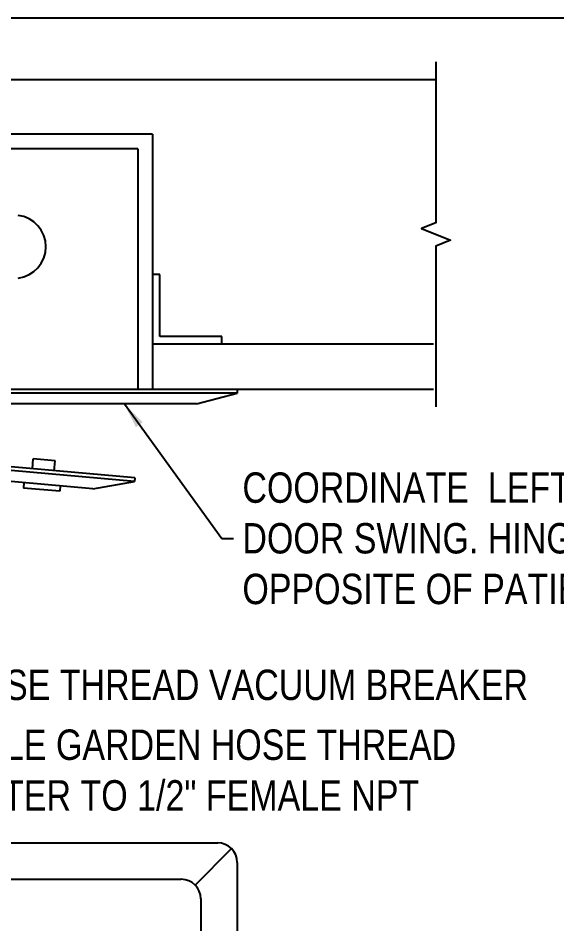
# Model space of a CAD drawing. Header units: inches. Extents: x 1743 to 1787.7, y 1504.4 to 1539.
# Drawn here: x 1764.98 to 1772.37, y 1526.54 to 1538.96 of the extents above; entities that cross this region are included whole.
import ezdxf

# ---------------------------------------------------------------- set-up
doc = ezdxf.new("R2010")
doc.units = ezdxf.units.IN
doc.header["$LTSCALE"] = 1.5
doc.header["$MEASUREMENT"] = 0
doc.linetypes.add('SLD-Solid', pattern=[0])
doc.layers.get('Defpoints').update_dxf_attribs({"color": 140})
for name, color, linetype in [('Enclosure', 4, 'Continuous'), ('m-anno-text', 72, 'Continuous'), ('p-domw-eqpm', 32, 'Continuous')]:
    doc.layers.add(name, color=color, linetype=linetype)
doc.styles.get("Standard").update_dxf_attribs({"font": 'arial.ttf'})
doc.styles.add('VBFA', font='arial.ttf', dxfattribs={"width": 0.8, "height": 0.4168})
doc.dimstyles.get("Standard").update_dxf_attribs({"dimtxt": 0.18, "dimasz": 0.18, "dimexe": 0.18, "dimexo": 0.0625, "dimgap": 0.09, "dimtad": 0, "dimtih": 1, "dimtoh": 1, "dimdec": 4, "dimzin": 3, "dimdsep": 46, "dimlunit": 4, "dimtxsty": 'Standard', "dimcen": 0.09, "dimadec": 0, "dimazin": 0, "dimtfac": 1, "dimtdec": 4, "dimtofl": 0, "dimtmove": 0, "dimatfit": 3, "dimfxl": 1, "dimtolj": 1, "dimtzin": 0, "dimarcsym": 0})

msp = doc.modelspace()

# ---------------------------------------------------------------- linework, layer by layer
at = {"layer": 'Defpoints'}
msp.add_lwpolyline([(1742.96811, 1504.37777), (1787.69004, 1504.37777), (1787.69004, 1538.95927), (1742.96811, 1538.95927)], close=True, dxfattribs=at)
at = {"layer": 'Enclosure'}
for p, q in [((1750.97414, 1538.11834), (1770.7078, 1538.11834)), ((1766.82385, 1537.36834), (1754.82385, 1537.36834)), ((1766.82385, 1537.36834), (1766.82385, 1533.86834)), ((1766.62385, 1537.16834), (1755.02385, 1537.16834)), ((1766.62385, 1537.16834), (1766.62385, 1533.86834)), ((1766.92385, 1535.44334), (1766.82385, 1535.44334)), ((1766.92385, 1534.59334), (1766.92385, 1535.44334)), ((1767.77385, 1534.59334), (1766.92385, 1534.59334)), ((1767.77385, 1534.49334), (1767.77385, 1534.59334)), ((1766.82385, 1534.49334), (1770.67356, 1534.49334)), ((1770.67356, 1533.86834), (1750.97414, 1533.86834)), ((1767.98499, 1533.86834), (1767.98499, 1533.81834)), ((1767.98499, 1533.81834), (1753.66271, 1533.81834)), ((1767.42518, 1533.66834), (1767.98499, 1533.81834)), ((1767.42518, 1533.66834), (1754.22252, 1533.66834)), ((1766.57535, 1532.60752), (1755.01949, 1533.61853)), ((1766.57971, 1532.65733), (1755.02385, 1533.66834)), ((1766.0046, 1532.50688), (1755.5641, 1533.42031)), ((1765.17697, 1532.78005), (1765.18895, 1532.91703)), ((1765.48781, 1532.89088), (1765.18895, 1532.91703)), ((1765.47582, 1532.75391), (1765.48781, 1532.89088)), ((1766.0046, 1532.50688), (1766.57535, 1532.60752)), ((1766.57971, 1532.65733), (1766.57535, 1532.60752)), ((1765.05992, 1532.58953), (1765.05338, 1532.51481)), ((1765.55148, 1532.47124), (1765.05338, 1532.51481)), ((1765.55801, 1532.54595), (1765.55148, 1532.47124)), ((1753.93128, 1527.65069), (1767.71642, 1527.65069)), ((1767.40633, 1527.07203), (1767.90633, 1527.57203)), ((1767.98499, 1527.38212), (1767.98499, 1513.59698)), ((1754.43128, 1527.15069), (1767.21642, 1527.15069)), ((1767.48499, 1526.88212), (1767.48499, 1514.09698))]:
    msp.add_line(p, q, dxfattribs=at)
for centre in [(1767.71642, 1527.38212), (1767.21642, 1526.88212)]:
    msp.add_arc(centre, 0.26857, 0, 90, dxfattribs=at)
at = {"layer": 'm-anno-text'}
msp.add_lwpolyline([(1770.7078, 1538.35834), (1770.7078, 1536.15334), (1770.5078, 1536.07334), (1770.9078, 1535.91334), (1770.7078, 1535.83334), (1770.7078, 1533.62834)], dxfattribs=at)
at = {"layer": 'p-domw-eqpm', "linetype": 'SLD-Solid', "lineweight": 25}
msp.add_arc((1764.92907, 1535.82411), 0.433, 276.880082, 83.119918, dxfattribs=at)

# ---------------------------------------------------------------- texts
at = {"layer": 'm-anno-text', "char_height": 0.4168, "attachment_point": 4, "style": 'VBFA'}
for s, insert, width in [('COORDINATE  LEFT OR RIGHT HAND DOOR SWING. HINGE TO BE LOCATED OPPOSITE OF PATIENT BED.', (1768.05507, 1531.82415), 9.5689829), ('\\A1;3/4" HOSE THREAD VACUUM BREAKER', (1763.16031, 1529.81462), 11.8114165), ('\\A1;FEMALE GARDEN HOSE THREAD ADAPTER TO 1/2" FEMALE NPT', (1763.50657, 1528.64611), 7.6240757)]:
    msp.add_mtext(s, dxfattribs=dict(at, insert=insert, width=width))

# ---------------------------------------------------------------- leaders
at = {"layer": 'm-anno-text'}
msp.add_leader([(1766.4369, 1533.66834), (1767.77507, 1531.82415), (1767.93507, 1531.82415)], dimstyle='Standard', override={"dimscale": 1.95}, dxfattribs=at)

doc.saveas('drawing.dxf')
